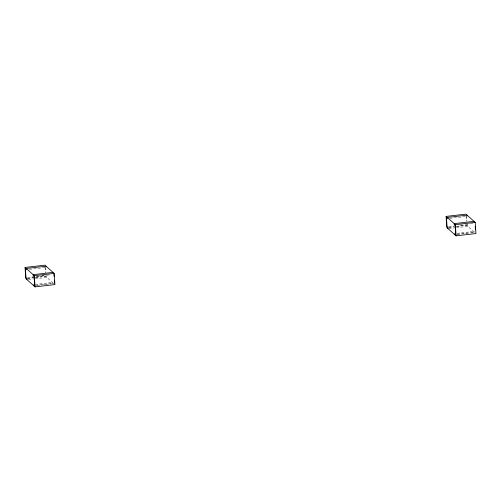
<?xml version="1.0" encoding="UTF-8"?>
<svg xmlns="http://www.w3.org/2000/svg" width="501" height="501" viewBox="0 0 501 501"><rect width="100%" height="100%" fill="white"/><g stroke="black" fill="none" stroke-linecap="round" stroke-linejoin="round"><path stroke-width="0.38" stroke-dasharray="2.5 1.88" d="M449.622 218.417L467.183 216.401M29.346 269.369L45.372 267.528M448.57 226.427L453.148 225.901M459.736 225.112L462.31 224.849M465.078 224.498L467.364 224.235M470.42 223.884L473.476 223.534M448.677 227.291L455.547 226.496M456.305 226.408L467.759 225.093L467.84 226.333L456.392 227.654M449.121 227.322L453.706 226.796M456.755 226.446L466.682 225.306L474.791 232.52L470.978 232.959M448.758 228.531L455.628 227.742M36.404 276.414L38.69 276.151M41.746 275.8L44.038 275.537M47.088 275.187L49.38 274.924M27.524 277.466L32.872 276.853M36.686 276.414L38.978 276.151M42.028 275.8L44.32 275.537M27.63 278.331L34.5 277.541M35.264 277.454L46.718 276.132L46.8 277.372L35.346 278.694M27.317 278.456L34.951 277.573M35.715 277.485L45.641 276.345L53.751 283.56L36.191 285.583M28.476 279.483L34.582 278.781M457.15 233.297L474.71 231.274M457.256 234.161L474.816 232.138M457.231 234.537L470.214 233.046M35.346 284.424L52.906 282.407M35.452 285.288L54.534 283.09M466.888 224.316L467.759 225.093M45.848 275.362L46.718 276.132M466.312 215.624L466.694 221.423M466.087 216.363L466.387 220.835M45.315 267.39L45.654 272.463M45.046 267.402L45.391 272.619"/><path stroke-width="0.75" d="M446.09 216.407L465.936 214.127L475.205 222.369L475.95 233.547L456.104 235.833L446.836 227.586L446.09 216.407L455.359 224.655L456.104 235.833M467.095 215.154L447.249 217.44L447.33 218.68L446.466 217.91L447.042 226.602L447.913 227.379L447.994 228.619M25.05 267.453L44.896 265.167L54.164 273.414L54.91 284.593L35.064 286.873L25.795 278.631L25.05 267.453L34.319 275.694L35.064 286.873M46.054 266.2L26.209 268.48L26.29 269.726L25.419 268.949L26.002 277.642L26.866 278.418L26.954 279.658M474.046 221.342L454.2 223.628L454.282 224.868L455.152 225.638L455.728 234.336L454.864 233.56L454.946 234.8M455.359 224.655L475.205 222.369M53.006 272.381L33.16 274.667L33.241 275.907L34.112 276.684L34.688 285.376L33.817 284.599L33.905 285.846M34.319 275.694L54.164 273.414M475.192 226.252L475.436 229.878M53.958 274.398L54.102 276.571M54.346 280.191L54.534 283.09"/></g></svg>
